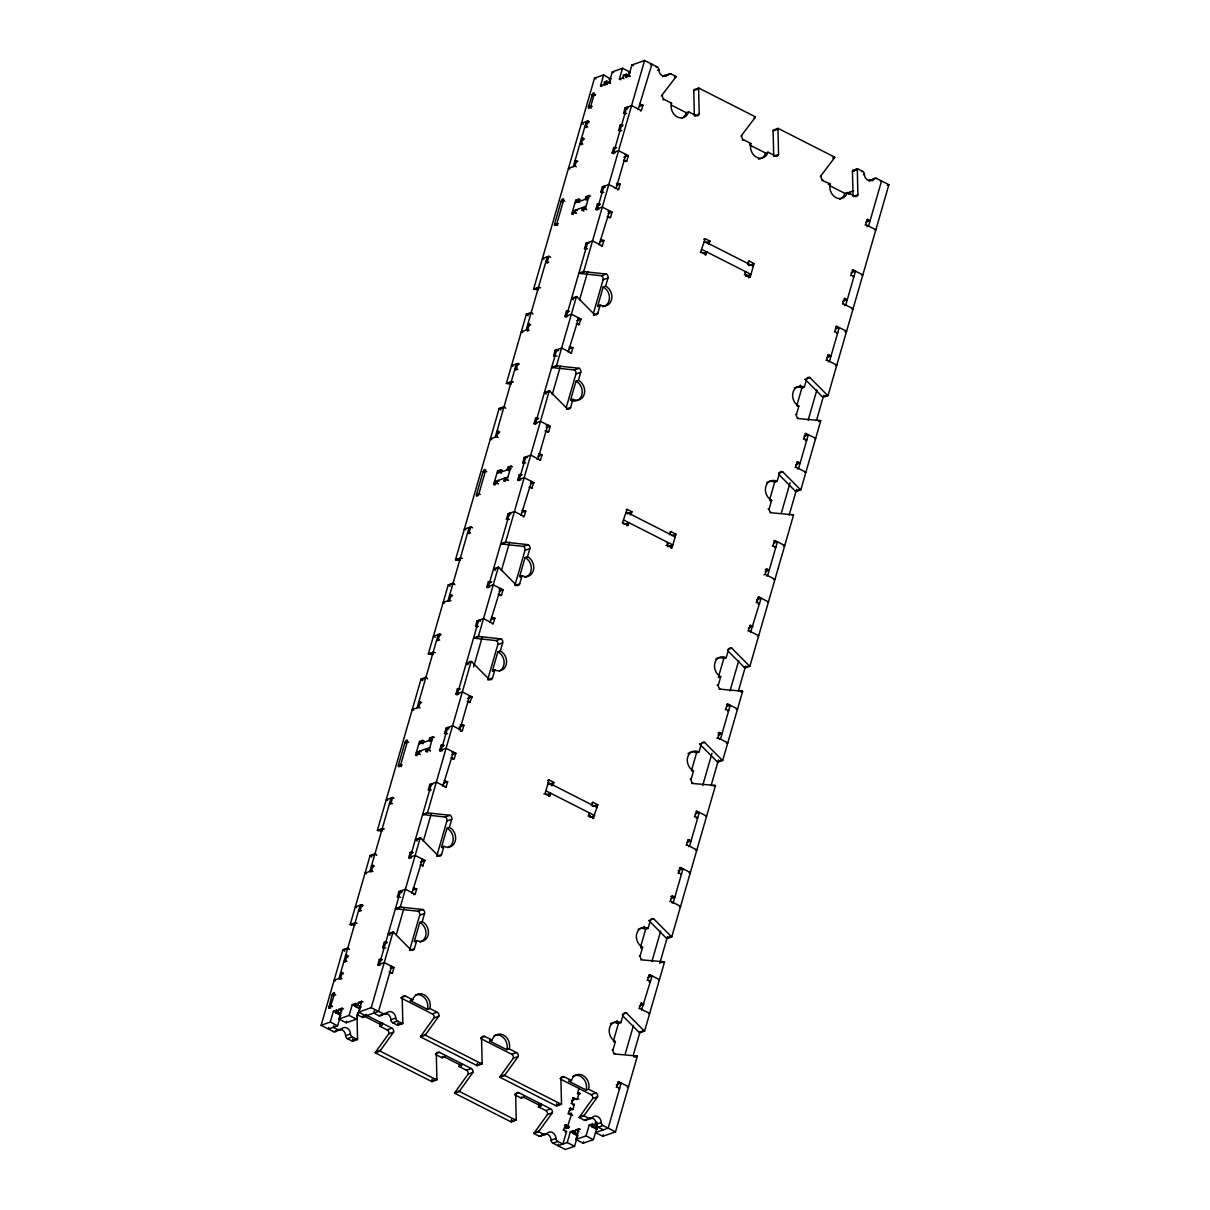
<?xml version="1.0" encoding="UTF-8"?>
<svg xmlns="http://www.w3.org/2000/svg" width="1210" height="1210" viewBox="0 0 1210 1210"><rect width="100%" height="100%" fill="white"/><g stroke="black" fill="none" stroke-linecap="round" stroke-linejoin="round"><path stroke-width="1.5" d="M328.878 1008.021A2.707 1.149 -63.1 0 0 330.103 1007.522L334.429 994.287A2.269 0.968 -63.1 0 0 333.794 992.684A2.269 0.968 -63.1 0 0 332.009 995.134L328.878 1008.021M594.231 94.138L594.095 92.913A2.707 1.149 -63.1 0 0 592.915 93.261L588.468 106.616A2.269 0.968 -63.1 0 0 589.088 108.204A2.269 0.968 -63.1 0 0 590.888 105.754L594.231 94.138L595.607 94.849M566.31 1124.771L565.826 1128.491A2.707 1.149 -63.1 0 0 567.051 1127.992L571.377 1114.743A2.269 0.968 -63.1 0 0 571.014 1113.109A2.269 0.968 -63.1 0 0 569.35 1114.622M356.98 1015.069L357.54 1038.755A3.025 2.496 70.6 0 1 357.419 1039.587L352.261 1036.97A3.025 2.496 70.6 0 1 350.476 1033.99A6.065 5.006 70.6 0 0 346.922 1028.046A6.065 5.006 70.6 0 0 341.265 1029.302L336.425 1031.011A3.025 2.496 70.6 0 1 333.597 1031.646L321.119 1025.309L342.944 949.668L347.799 947.959A3.025 2.496 70.6 0 1 348.465 948.428L349.554 949.532M355.029 925.226L350.93 924.788A3.025 2.496 70.6 0 1 350.204 924.546L370.139 855.44L374.994 853.746A3.025 2.496 70.6 0 1 375.66 854.199L376.749 855.304M382.224 831.013L378.125 830.559A3.025 2.496 70.6 0 1 377.399 830.317L421.05 679.052L425.905 677.343A3.025 2.496 70.6 0 1 426.57 677.812L427.659 678.916M433.135 654.61L429.036 654.171A3.025 2.496 70.6 0 1 428.31 653.929L448.26 584.823L453.1 583.114A3.025 2.496 70.6 0 1 453.765 583.583L454.854 584.687M460.329 560.396L456.23 559.943A3.025 2.496 70.6 0 1 455.505 559.701L499.17 408.436L504.01 406.726A3.025 2.496 70.6 0 1 504.676 407.195L505.78 408.299M511.24 383.993L507.156 383.555A3.025 2.496 70.6 0 1 506.415 383.313L526.365 314.207L531.205 312.498A3.025 2.496 70.6 0 1 531.871 312.966L532.975 314.071M538.45 289.78L534.351 289.326A3.025 2.496 70.6 0 1 533.61 289.084L594.503 78.151L603.654 74.914L610.838 79.149M391.057 798.086L369.897 871.381L371.122 872.002M417.087 707.88L438.247 634.584L440.077 635.522M469.162 527.469L448.018 600.765L449.228 601.385M495.208 437.264L516.352 363.968L518.183 364.906M547.268 256.853L526.123 330.149L527.953 331.071M573.313 166.647L586.336 121.544L588.771 122.785M335.503 980.902L334.141 980.206L340.6 977.922L342.158 972.507L343.534 973.218M345.304 962.056L343.927 961.36L345.546 960.785L347.104 955.371L348.48 956.066M359.945 911.311L358.568 910.616L360.187 910.041L361.76 904.626L363.121 905.337M366.433 873.786L365.057 873.076L371.515 870.807L373.073 865.392L374.45 866.088M390.875 804.196L389.499 803.5L391.117 802.926L392.675 797.511L394.052 798.207M413.623 710.285L412.247 709.589L418.705 707.305L420.278 701.891L421.64 702.602M438.065 640.695L436.689 639.999L438.307 639.424L439.865 634.01L441.242 634.721M444.539 603.17L443.162 602.459L449.621 600.19L451.194 594.775L452.57 595.471M468.981 533.58L467.605 532.884L469.223 532.309L470.781 526.894L472.611 527.832M491.729 439.669L490.352 438.973L496.826 436.689L498.384 431.274L499.76 431.985M516.171 370.079L514.794 369.383L516.413 368.808L517.971 363.393L519.347 364.104M522.644 332.553L521.268 331.842L527.741 329.574L529.299 324.159L530.676 324.855M547.54 263.19L545.71 262.267L547.328 261.693L548.886 256.278L550.716 257.216M569.834 169.052L568.458 168.356L574.932 166.072L576.489 160.658L577.866 161.353M581.193 144.792L579.817 144.096L581.435 143.521L582.993 138.106L584.37 138.802M586.139 127.655L584.763 126.959L586.381 126.385L587.939 120.97L589.315 121.665M321.119 1025.309L330.269 1022.072L333.4 1011.258L336.637 1010.123L338.467 1011.046M601.914 86.439L600.538 85.744L603.654 74.914M328.893 1027.456L328.439 1029.029L337.605 1025.808L340.63 1015.311M340.433 1015.145L335.851 1012.815L336.637 1010.123M600.538 85.744L603.76 84.609L604.546 81.902L606.724 81.13L610.385 82.991M333.748 1025.747L333.295 1027.32L338.452 1029.937A3.025 2.496 70.6 0 0 341.265 1029.302M335.851 1012.815L338.029 1012.059L338.815 1009.352L342.037 1008.202L343.413 1008.913M607.314 84.534L605.953 83.838L606.724 81.13M359.99 1008.202L356.466 1019.168L346.241 1022.768L338.921 1019.032L342.037 1008.202M605.953 83.838L609.174 82.703L612.305 71.874L622.515 68.274L629.85 72.01L628.822 75.564M416.981 755.69L415.605 754.995L419.507 741.473L422.744 740.323L424.12 741.034M495.087 485.074L493.71 484.378L497.613 470.856L500.849 469.707L502.226 470.418M573.192 214.457L571.816 213.762L575.733 200.24L578.955 199.09L580.331 199.786M609.81 82.703L610.4 80.677M415.605 754.995L418.841 753.86L419.613 751.153L420.989 751.849M422.744 740.323L421.957 743.031L423.334 743.726M493.71 484.378L496.947 483.244L497.733 480.536L499.095 481.232M500.849 469.707L500.063 472.414L501.439 473.11M571.816 213.762L575.053 212.627L575.839 209.92L577.215 210.616M578.955 199.09L578.183 201.798L579.56 202.493M346.241 1022.768L346.68 1021.24M338.921 1019.032L349.13 1015.432L352.261 1004.618L355.483 1003.468L356.859 1004.179M620.76 79.799L619.399 79.104L622.515 68.274M427.221 752.091L425.844 751.395L426.616 748.688L430.291 750.548M434.36 737.419L432.983 736.724L429.747 737.858L428.96 740.565L430.336 741.261M505.326 481.474L503.95 480.778L504.736 478.071L507.474 479.462M512.465 466.803L511.089 466.107L507.852 467.242L507.081 469.949L508.442 470.645M583.885 211.084L582.055 210.162L582.842 207.454L586.048 209.088M590.571 196.186L589.194 195.491L585.958 196.625L585.186 199.332L586.563 200.028M359.748 1008.747L354.712 1006.175L355.483 1003.468M619.399 79.104L622.621 77.969L623.407 75.262L626.372 74.218L630.032 76.079M425.844 751.395L429.066 750.26L432.983 736.724M503.95 480.778L507.187 479.644L511.089 466.107M582.055 210.162L585.292 209.027L589.194 195.491M354.712 1006.175L357.676 1005.132L358.447 1002.424L361.684 1001.29L363.06 1001.986M626.962 77.621L625.585 76.926L626.372 74.218M390.361 966.714L391.571 966.276L378.548 1011.378L365.889 1015.84L358.568 1012.12L361.684 1001.29M625.585 76.926L628.822 75.776L631.938 64.962L644.612 60.5L657.091 66.853A3.025 2.496 70.6 0 1 658.875 69.817A6.065 5.006 70.6 0 0 662.43 75.776A6.065 5.006 70.6 0 0 668.086 74.506A3.025 2.496 70.6 0 1 670.9 73.871L675.966 76.442M379.154 965.535L377.777 964.839L379.335 959.424L382.33 959.545M384.099 948.398L382.723 947.687L384.281 942.288L387.276 942.409M398.74 897.654L397.364 896.958L398.937 891.543L405.395 889.259L415.166 894.235L416.724 888.821L413.079 888.004M410.069 858.419L408.693 857.709L410.25 852.294L413.245 852.43M430.125 790.765L428.28 789.828L429.852 784.428L436.311 782.144L446.082 787.105L447.639 781.705L444.297 780.783M440.984 751.289L439.608 750.593L441.181 745.178L444.161 745.315M445.93 734.152L444.554 733.457L446.127 728.042L452.585 725.773L462.356 730.734L463.914 725.319L460.269 724.503M457.259 694.918L455.883 694.222L457.44 688.808L460.435 688.929M476.846 627.037L475.485 626.341L477.042 620.927L483.501 618.643L493.272 623.619L494.845 618.204L491.487 617.281M488.174 587.803L486.798 587.092L488.371 581.677L491.82 582.04M507.776 519.922L506.4 519.211L507.958 513.811L514.416 511.527L524.187 516.489L525.76 511.089L522.1 510.272M519.09 480.673L517.729 479.977L519.287 474.562L522.281 474.698M524.036 463.536L522.675 462.84L524.233 457.425L530.691 455.157L540.462 460.118L542.035 454.703L538.677 453.78M535.364 424.302L533.988 423.606L535.561 418.191L538.541 418.312M554.966 356.421L553.59 355.725L555.148 350.31L561.621 348.026L571.392 353.002L572.95 347.588L569.29 346.771M566.28 317.171L564.919 316.476L566.477 311.061L569.471 311.197M585.882 249.305L584.506 248.595L586.063 243.195L592.537 240.911L602.308 245.872L603.866 240.472L600.508 239.55M597.211 210.056L595.834 209.36L597.392 203.946L600.387 204.082M602.156 192.919L600.78 192.224L602.338 186.809L608.811 184.54L618.582 189.501L620.14 184.086L616.48 183.27M613.485 153.685L612.109 152.989L613.667 147.575L616.661 147.696M619.989 131.134L618.612 130.438L620.17 125.023L623.165 125.144M624.935 113.997L623.558 113.286L625.116 107.887L631.59 105.603L641.361 110.564L642.918 105.164L639.576 104.242M365.889 1015.84L366.327 1014.328M358.568 1012.12L371.228 1007.658L393.053 932.018A3.025 2.496 70.6 0 1 393.719 932.486L411.173 950.107A3.025 2.496 70.6 0 0 414.395 948.64L416.739 940.518A10.603 8.757 70.6 0 0 428.022 935.406A10.603 8.757 70.6 0 0 422.214 921.581L424.559 913.459A3.025 2.496 70.6 0 0 422.895 909.512L401.039 907.137A3.025 2.496 70.6 0 1 400.298 906.895L395.458 908.604A3.025 2.496 70.6 0 0 396.184 908.846L418.04 911.221L422.895 909.512M400.298 906.895L420.248 837.804A3.025 2.496 70.6 0 1 420.914 838.273L438.368 855.878A3.025 2.496 70.6 0 0 441.605 854.426L443.934 846.304A10.603 8.757 70.6 0 0 455.217 841.177A10.603 8.757 70.6 0 0 449.409 827.353L451.753 819.246A3.025 2.496 70.6 0 0 450.09 815.298L428.234 812.923A3.025 2.496 70.6 0 1 427.508 812.681L422.653 814.391A3.025 2.496 70.6 0 0 423.379 814.633L445.235 817.007L450.09 815.298M427.508 812.681L471.159 661.401A3.025 2.496 70.6 0 1 471.824 661.87L489.294 679.491A3.025 2.496 70.6 0 0 492.515 678.023L494.86 669.901A10.603 8.757 70.6 0 0 506.143 664.789A10.603 8.757 70.6 0 0 500.32 650.965L502.664 642.843A3.025 2.496 70.6 0 0 501 638.895L479.145 636.52A3.025 2.496 70.6 0 1 478.419 636.279L473.564 637.988A3.025 2.496 70.6 0 0 474.29 638.23L496.161 640.604L501 638.895M478.419 636.279L498.354 567.188A3.025 2.496 70.6 0 1 499.019 567.656L516.489 585.262A3.025 2.496 70.6 0 0 519.71 583.81L522.055 575.688A10.603 8.757 70.6 0 0 533.338 570.56A10.603 8.757 70.6 0 0 527.515 556.736L529.859 548.629A3.025 2.496 70.6 0 0 528.195 544.682L506.34 542.307A3.025 2.496 70.6 0 1 505.614 542.065L500.758 543.774A3.025 2.496 70.6 0 0 501.5 544.016L523.355 546.391L528.195 544.682M505.614 542.065L549.279 390.785A3.025 2.496 70.6 0 1 549.945 391.253L567.399 408.874A3.025 2.496 70.6 0 0 570.621 407.407L572.965 399.285A10.603 8.757 70.6 0 0 584.248 394.173A10.603 8.757 70.6 0 0 578.425 380.348L580.77 372.226A3.025 2.496 70.6 0 0 579.106 368.279L557.25 365.904A3.025 2.496 70.6 0 1 556.524 365.662L551.669 367.371A3.025 2.496 70.6 0 0 552.41 367.613L574.266 369.988L579.106 368.279M556.524 365.662L576.474 296.571A3.025 2.496 70.6 0 1 577.14 297.04L594.594 314.645A3.025 2.496 70.6 0 0 597.816 313.193L600.16 305.071A10.603 8.757 70.6 0 0 611.443 299.944A10.603 8.757 70.6 0 0 605.62 286.12L607.964 278.013A3.025 2.496 70.6 0 0 606.316 274.065L584.445 271.69A3.025 2.496 70.6 0 1 583.719 271.448L578.864 273.157A3.025 2.496 70.6 0 0 579.605 273.399L601.461 275.759L606.316 274.065M583.719 271.448L644.612 60.5M374.419 1010.607L373.709 1013.088L378.851 1015.704A3.025 2.496 70.6 0 0 381.679 1015.084A6.065 5.006 70.6 0 1 387.321 1013.814A6.065 5.006 70.6 0 1 390.89 1019.758A3.025 2.496 70.6 0 0 392.675 1022.737L397.742 1025.309L402.673 1023.645A3.025 2.496 70.6 0 0 402.794 1022.828L402.204 997.554A3.025 2.496 70.6 0 1 405.426 996.087L412.746 999.808A10.603 8.757 70.6 0 1 424.029 994.68A10.603 8.757 70.6 0 1 429.852 1008.505L437.173 1012.226A3.025 2.496 70.6 0 1 438.837 1016.173L425.678 1034.459A3.025 2.496 70.6 0 0 425.345 1035.185L420.505 1036.879L477.179 1065.692L482.019 1063.998A3.025 2.496 70.6 0 0 482.14 1063.166L481.55 1037.893A3.025 2.496 70.6 0 1 484.771 1036.426L492.107 1040.146A10.603 8.757 70.6 0 1 503.39 1035.034A10.603 8.757 70.6 0 1 509.198 1048.843L516.534 1052.564A3.025 2.496 70.6 0 1 518.198 1056.527L505.024 1074.798A3.025 2.496 70.6 0 0 504.706 1075.524L499.851 1077.233L556.524 1106.046L561.38 1104.337A3.025 2.496 70.6 0 0 561.5 1103.505L560.895 1078.231A3.025 2.496 70.6 0 1 564.117 1076.764L571.453 1080.5A10.603 8.757 70.6 0 1 582.736 1075.372A10.603 8.757 70.6 0 1 588.544 1089.181L595.88 1092.917A3.025 2.496 70.6 0 1 597.543 1096.865L584.37 1115.136A3.025 2.496 70.6 0 0 584.052 1115.862L579.197 1117.571L584.354 1120.188A3.025 2.496 70.6 0 0 587.183 1119.553L592.023 1117.843A6.065 5.006 70.6 0 1 597.68 1116.588A6.065 5.006 70.6 0 1 601.234 1122.532A3.025 2.496 70.6 0 0 603.019 1125.512L615.497 1131.849L637.337 1056.224A3.025 2.496 70.6 0 0 636.596 1055.982L613.833 1053.925M396.502 934.105L403.853 908.604M423.318 841.177L431.047 814.406M473.609 666.967L482.367 636.626M501.424 570.56L509.667 542.004M552.229 394.566L560.472 366.01M579.545 299.944L587.788 271.388M390.936 973.475L392.448 972.931L394.006 967.516L384.236 962.555L377.777 964.839M422.456 866.133L424.937 860.401L415.166 855.44L408.693 857.709M452.767 759.23L454.279 758.7L455.852 753.285L446.082 748.324L439.608 750.593M469.646 702.632L472.127 696.899L462.356 691.938L455.883 694.222M500.259 595.622L501.484 595.199L503.042 589.784L493.272 584.823L486.798 587.092M531.492 488.401L533.958 482.669L524.187 477.708L517.729 479.977M547.449 432.136L548.674 431.698L550.232 426.283L540.462 421.322L533.988 423.606M578.683 324.9L581.148 319.168L571.377 314.207L564.919 316.476M609.295 217.891L610.505 217.467L612.063 212.052L602.293 207.091L595.834 209.36M625.57 161.52L626.78 161.081L628.338 155.666L618.567 150.706L612.109 152.989M418.04 911.221A3.025 2.496 70.6 0 1 419.704 915.168L409.555 950.349L414.395 948.64M445.235 817.007A3.025 2.496 70.6 0 1 446.898 820.955L436.749 856.135L441.605 854.426M487.66 679.733L497.809 644.552A3.025 2.496 70.6 0 0 496.161 640.604M514.855 585.519L525.019 550.338A3.025 2.496 70.6 0 0 523.355 546.391M566.401 406.923L575.93 373.935A3.025 2.496 70.6 0 0 574.266 369.988M593.596 312.694L603.125 279.722A3.025 2.496 70.6 0 0 601.461 275.759M415.59 941.909A10.603 8.757 70.6 0 1 414.319 941.38L419.794 922.428L422.214 921.581M442.784 847.681A10.603 8.757 70.6 0 1 441.514 847.151L446.989 828.215L449.409 827.353M493.71 671.293A10.603 8.757 70.6 0 1 492.425 670.764L497.9 651.812L500.32 650.965M520.905 577.064A10.603 8.757 70.6 0 1 519.619 576.535L525.095 557.598L527.515 556.736M572.965 399.285L570.545 400.147L576.005 381.195L578.425 380.348M599.661 306.644A10.603 8.757 70.6 0 1 597.74 305.918L603.2 286.982L605.62 286.12M543.88 793.911L545.09 793.488L548.992 779.951L553.877 782.431L553.106 785.139L551.276 785.789M622.288 523.189L627.113 509.334L631.998 511.815L630.304 514.855M700.393 252.572L705.218 238.718L710.104 241.198L708.41 244.238M548.886 784.655L553.877 782.431M623.967 524.52L628.867 522.644L628.081 525.352L626.871 525.775M627.098 513.705L631.998 511.815M548.765 796.392L549.975 795.968L550.762 793.261L546.209 794.864M705.279 255.053L706.973 252.028L702.738 253.525M588.151 816.16L589.845 813.135L588.635 813.559M593.036 818.641L597.846 804.786L592.961 802.306L591.282 805.331M665.954 545.649L667.164 545.226L667.95 542.519L667.043 542.836M670.839 548.13L672.049 547.707L675.966 534.17L671.081 531.689L669.387 534.714M744.377 274.927L746.056 271.902L744.846 272.326M748.34 277.725L750.17 277.09L754.072 263.553L749.187 261.073L747.493 264.098M590.314 815.797L589.875 817.325L594.73 815.616L545.876 790.78M668.132 546.209L668.434 545.181M745.995 276.424L746.54 274.564M749.126 265.61L754.072 263.553M558.521 1144.191L558.067 1145.779L567.218 1142.543L574.553 1146.278L576.61 1139.17M563.21 1130.518L565.675 1124.786L569.35 1126.646M568.019 1113.835L570.5 1108.103L572.935 1109.343L574.372 1104.382L571.014 1103.459M571.922 1103.127L573.495 1097.727L577.155 1099.587M564.117 1130.2L566.567 1131.441L562.922 1144.07L557.765 1141.453A3.025 2.496 70.6 0 1 555.98 1138.474A6.065 5.006 70.6 0 0 552.41 1132.515A6.065 5.006 70.6 0 0 546.769 1133.785A3.025 2.496 70.6 0 1 543.94 1134.42L539.1 1136.13L533.943 1133.513A3.025 2.496 70.6 0 1 534.275 1132.787L547.434 1114.516L552.289 1112.807A3.025 2.496 70.6 0 0 550.626 1108.859L518.863 1092.706L514.931 1094.097M579.333 1094.475L577.503 1093.553L578.97 1088.425M571.891 1100.389L577.548 1098.393L579.106 1092.978L580.482 1093.674M567.218 1142.543L570.349 1131.728L573.585 1130.579L575.415 1131.516M577.836 1135.857L572.799 1133.286L573.585 1130.579M572.799 1133.286L574.977 1132.53L575.763 1129.822L579 1128.673L580.361 1129.384M597.422 1125.996L593.414 1139.639L583.205 1143.223L575.869 1139.502L579 1128.673M848.664 194.371L849.254 192.345L853.716 190.772M576.943 1137.99L577.684 1135.449L570.349 1131.728M616.48 1022.783L617.115 1020.574M643.675 928.554L644.31 926.361M799.901 387.321L800.536 385.128M583.205 1143.223L583.644 1141.711M575.869 1139.502L586.079 1135.903L589.209 1125.088L592.446 1123.939L593.808 1124.65M613.349 1041.205L618.461 1023.448L620.896 1022.601L623.241 1014.479A3.025 2.496 70.6 0 1 626.462 1013.012L643.917 1030.633A3.025 2.496 70.6 0 0 644.582 1031.101L664.532 961.995A3.025 2.496 70.6 0 0 663.791 961.753L640.725 959.802M640.544 946.991L645.656 929.22L648.091 928.372L650.436 920.25A3.025 2.496 70.6 0 1 653.657 918.783L671.111 936.404A3.025 2.496 70.6 0 0 671.777 936.873L715.443 785.608A3.025 2.496 70.6 0 0 714.717 785.366L691.636 783.414M691.455 770.588L696.582 752.832L699.002 751.97L701.346 743.863A3.025 2.496 70.6 0 1 704.568 742.395L722.022 760.016A3.025 2.496 70.6 0 0 722.688 760.485L742.637 691.379A3.025 2.496 70.6 0 0 741.911 691.137L719.133 689.08M718.301 677.555L723.777 658.603L726.197 657.756L728.541 649.634A3.025 2.496 70.6 0 1 731.763 648.167L749.217 665.787A3.025 2.496 70.6 0 0 749.882 666.256L793.548 514.991A3.025 2.496 70.6 0 0 792.822 514.749L770.059 512.692M769.56 499.972L774.687 482.215L777.107 481.353L779.452 473.246A3.025 2.496 70.6 0 1 782.673 471.779L800.143 489.4A3.025 2.496 70.6 0 0 800.808 489.868L820.743 420.762A3.025 2.496 70.6 0 0 820.017 420.52L797.254 418.463M796.755 405.758L801.882 387.986L804.302 387.139L806.647 379.017A3.025 2.496 70.6 0 1 809.868 377.55L827.337 395.171A3.025 2.496 70.6 0 0 828.003 395.64L888.881 184.691L876.403 178.354A3.025 2.496 70.6 0 0 873.575 178.989A6.065 5.006 70.6 0 1 867.933 180.245A6.065 5.006 70.6 0 1 864.364 174.3A3.025 2.496 70.6 0 0 862.579 171.321L857.436 168.704L852.581 170.413A3.025 2.496 70.6 0 0 852.46 171.245L853.05 196.519L857.905 194.81L857.315 169.536A3.025 2.496 70.6 0 1 857.436 168.704M614.74 1053.608A3.025 2.496 70.6 0 1 613.077 1049.66L615.421 1041.538A10.603 8.757 70.6 0 1 609.613 1027.714A10.603 8.757 70.6 0 1 620.896 1022.601M641.935 959.379A3.025 2.496 70.6 0 1 640.271 955.431L642.616 947.309A10.603 8.757 70.6 0 1 636.808 933.5A10.603 8.757 70.6 0 1 648.091 928.372M692.846 782.991A3.025 2.496 70.6 0 1 691.197 779.043L693.527 770.921A10.603 8.757 70.6 0 1 687.719 757.097A10.603 8.757 70.6 0 1 699.002 751.97M720.041 688.762A3.025 2.496 70.6 0 1 718.392 684.815L720.736 676.692A10.603 8.757 70.6 0 1 714.913 662.883A10.603 8.757 70.6 0 1 726.197 657.756M770.967 512.375A3.025 2.496 70.6 0 1 769.303 508.427L771.647 500.305A10.603 8.757 70.6 0 1 765.824 486.48A10.603 8.757 70.6 0 1 777.107 481.353M798.161 418.146A3.025 2.496 70.6 0 1 796.498 414.198L798.842 406.076A10.603 8.757 70.6 0 1 793.019 392.267A10.603 8.757 70.6 0 1 804.302 387.139M597.15 1129.444L591.66 1126.646L592.446 1123.939M591.66 1126.646L594.624 1125.602L595.396 1122.895L597.226 1122.26M625.298 1053.683L633.48 1025.354M651.918 961.496L660.675 931.155M702.707 785.502L711.979 753.376M730.023 690.88L738.781 660.539M781.327 513.101L790.1 482.76M808.129 420.263L816.886 389.923M617.554 1084.311L621.184 1083.026L608.176 1128.128L595.517 1132.59L602.837 1136.311L603.276 1134.783M616.283 1087.518L618.749 1081.785L628.519 1086.746L627.309 1087.185M638.986 1008.807L641.466 1003.075L643.902 1004.315L639.364 1005.918M647.199 980.403L649.664 974.67L659.435 979.631L658.527 979.949M669.917 901.692L672.382 895.96L674.832 897.2L670.885 898.591M678.114 873.272L680.58 867.54L690.35 872.516L689.14 872.939M686.191 845.321L688.656 839.589L691.091 840.829L686.554 842.417M694.389 816.901L696.854 811.169L706.625 816.13L705.717 816.447M716.804 738.297L718.014 737.873L719.572 732.458L722.022 733.699L718.074 735.09M725.304 709.786L727.77 704.054L737.54 709.015L736.33 709.438M748.022 631.076L750.487 625.343L752.938 626.583L748.385 628.187M756.22 602.656L758.7 596.923L768.471 601.899L767.458 602.247M763.994 574.811L765.204 574.372L766.762 568.972L769.212 570.212L765.264 571.589M772.494 546.285L774.96 540.552L784.73 545.513L783.52 545.952M795.212 467.574L797.677 461.842L800.128 463.082L795.575 464.685M803.41 439.17L805.89 433.437L815.661 438.398L814.753 438.716M826.128 360.459L828.608 354.727L831.043 355.967L827.111 357.358M834.325 332.039L836.806 326.307L846.577 331.283L845.064 331.812M842.402 304.088L844.867 298.341L847.318 299.596L842.765 301.184M850.6 275.668L853.08 269.936L862.851 274.897L861.943 275.214M865.18 225.151L867.661 219.418L870.096 220.659L865.861 222.156M633.45 1054.575L640.045 1031.707M659.752 963.432L667.481 936.661M711.072 785.653L718.483 759.986M738.387 691.031L745.587 666.044M789.177 515.036L796.588 489.369M816.493 420.414L823.707 395.428M661.356 95.923L675.724 77.213A3.025 2.496 70.6 0 0 676.057 76.487L674.545 77.016M741.004 136.155L755.085 117.551A3.025 2.496 70.6 0 0 755.403 116.841L698.73 88.012L693.89 89.721A3.025 2.496 70.6 0 0 693.769 90.553L694.358 115.827M820.35 176.494L834.431 157.905A3.025 2.496 70.6 0 0 834.749 157.179L778.091 128.366L773.235 130.075A3.025 2.496 70.6 0 0 773.114 130.892L773.704 156.166L778.559 154.457L777.97 129.183A3.025 2.496 70.6 0 1 778.091 128.366M518.863 1092.706A3.025 2.496 70.6 0 0 515.642 1094.173L516.231 1119.447A3.025 2.496 70.6 0 1 516.11 1120.278L511.27 1121.988L454.597 1093.159L459.437 1091.465A3.025 2.496 70.6 0 1 459.77 1090.739L472.928 1072.453A3.025 2.496 70.6 0 0 471.28 1068.506L439.517 1052.367A3.025 2.496 70.6 0 0 436.296 1053.834L436.886 1079.108A3.025 2.496 70.6 0 1 436.765 1079.925L431.909 1081.634L375.251 1052.821A3.025 2.496 70.6 0 1 375.569 1052.095L388.743 1033.824L393.583 1032.115A3.025 2.496 70.6 0 0 391.919 1028.167L366.116 1015.054M375.251 1052.821L380.091 1051.112A3.025 2.496 70.6 0 1 380.424 1050.401L393.583 1032.115M420.505 1036.879A3.025 2.496 70.6 0 1 420.823 1036.168L433.997 1017.882L438.837 1016.173M454.597 1093.159A3.025 2.496 70.6 0 1 454.915 1092.448L468.089 1074.162L472.928 1072.453M499.851 1077.233A3.025 2.496 70.6 0 1 500.184 1076.507L513.342 1058.221L518.198 1056.527M533.943 1133.513L538.798 1131.804A3.025 2.496 70.6 0 1 539.115 1131.078L552.289 1112.807M579.197 1117.571A3.025 2.496 70.6 0 1 579.529 1116.845L592.688 1098.574L597.543 1096.865M609.053 79.331L610.989 78.65M628.565 72.449L629.85 72.01M650.299 64.796L651.933 64.221L638.109 109.611M656.183 67.17L657.091 66.853M657.65 70.24L658.875 69.817M591.72 95.333L595.365 95.106M662.732 76.79A6.065 5.006 70.6 0 0 663.231 76.215L668.086 74.506M663.231 76.215A3.025 2.496 70.6 0 1 666.06 75.58L668.48 74.718M669.387 74.4L670.9 73.871M674.514 77.637L675.724 77.213M587.939 120.97L581.481 123.254L583.311 124.176M639.591 106.329L642.918 105.164M623.558 113.286L626.553 113.422M663.019 99.87L664.23 99.447L671.55 103.168A10.603 8.757 70.6 0 0 677.373 116.977A10.603 8.757 70.6 0 0 688.656 111.864L695.977 115.585A3.025 2.496 70.6 0 0 699.214 114.118L698.609 88.844A3.025 2.496 70.6 0 1 698.73 88.012M693.769 90.553L698.609 88.844M640.453 110.896L641.361 110.564M670.642 103.485L671.55 103.168M582.993 138.106L581.39 138.681L583.674 139.846M618.612 130.438L621.607 130.559M681.79 118.141A10.603 8.757 70.6 0 0 686.236 112.711L688.656 111.864M695.266 115.51L699.214 114.118M695.069 115.903L695.977 115.585M576.489 160.658L574.871 161.232L576.701 162.17M625.086 154.714L625.903 154.426L616.132 188.261L615.119 188.609M623.8 157.27L628.338 155.666M623.422 160.159L626.78 161.081M754.495 117.158L755.403 116.841M754.178 117.869L755.085 117.551M742.365 140.209L743.575 139.785L750.911 143.506A10.603 8.757 70.6 0 0 756.719 157.33A10.603 8.757 70.6 0 0 768.002 152.203L775.338 155.924A3.025 2.496 70.6 0 0 778.559 154.457M616.495 185.372L620.14 184.086M773.114 130.892L777.97 129.183M600.78 192.224L603.775 192.345M574.932 202.947L588.408 198.198M617.675 189.819L618.582 189.501M749.534 143.99L750.911 143.506M586.063 206.32L572.587 211.069L575.854 212.718M758.534 159.115A10.603 8.757 70.6 0 0 765.582 153.05L768.002 152.203M608.01 211.372L609.628 210.812L599.056 244.919M608.131 213.444L612.063 212.052M773.81 156.468L775.338 155.924M607.148 216.545L610.505 217.467M548.886 256.278L542.428 258.562L543.804 259.258M832.934 157.814L834.749 157.179M833.221 158.329L834.431 157.905M599.631 241.955L603.866 240.472M584.506 248.595L587.5 248.731M601.4 246.205L602.308 245.872M822.014 180.441L830.257 183.844A10.603 8.757 70.6 0 0 836.065 197.669A10.603 8.757 70.6 0 0 847.348 192.541L854.683 196.277A3.025 2.496 70.6 0 0 857.905 194.81M852.46 171.245L857.315 169.536M861.671 171.638L862.579 171.321M828.29 184.54L830.257 183.844M533.61 289.084L538.465 287.39A3.025 2.496 70.6 0 0 539.191 287.632L540.567 287.768M534.351 289.326L539.191 287.632M579.605 273.399L584.445 271.69M863.456 174.618L864.364 174.3M873.575 178.989L868.735 180.698A3.025 2.496 70.6 0 1 871.548 180.063L874.285 179.095M875.495 178.672L876.403 178.354M703.706 239.262L705.218 238.718M839.649 199.151A10.603 8.757 70.6 0 0 844.928 193.403L847.348 192.541M706.156 242.59L710.104 241.198M880.351 181.394L881.561 180.971L868.538 226.073L866.92 226.648M603.125 279.722L607.964 278.013M853.776 196.595L854.683 196.277M887.248 185.266L888.881 184.691M576.474 296.571L571.619 298.28A3.025 2.496 70.6 0 1 572.285 298.749L573.374 299.838M526.365 314.207A3.025 2.496 70.6 0 1 527.031 314.676L531.871 312.966M572.285 298.749L577.14 297.04M529.299 324.159L527.681 324.734L529.511 325.656M597.74 305.918L600.16 305.071M577.79 318.245L578.713 317.927L568.14 352.034M576.61 320.771L581.148 319.168M593.581 314.676L597.816 313.193M593.384 315.084L594.594 314.645M748.279 261.39L749.187 261.073M866.753 219.736L867.661 219.418M576.232 323.66L579.59 324.582M874.951 230.112L875.859 229.794L866.088 224.833M746.101 276.092L750.941 274.383L702.087 249.547M517.971 363.393L511.512 365.677L512.889 366.373M569.305 348.873L572.95 347.588M553.59 355.725L557.039 356.088M570.47 353.32L571.392 353.002M506.415 383.313L511.27 381.604A3.025 2.496 70.6 0 0 511.996 381.846L513.358 381.997M507.156 383.555L511.996 381.846M552.41 367.613L557.25 365.904M852.173 270.253L853.08 269.936M851.069 272.734L855.515 271.176L845.76 304.996L844.338 305.495M575.93 373.935L580.77 372.226M853.05 276.909L853.957 276.591L851.507 275.351M549.279 390.785L544.424 392.494A3.025 2.496 70.6 0 1 545.09 392.963L546.179 394.067M499.17 408.436A3.025 2.496 70.6 0 1 499.836 408.904L504.676 407.195M545.09 392.963L549.945 391.253M843.96 298.673L844.867 298.341M498.384 431.274L496.765 431.849L499.049 433.014M566.991 408.693L570.621 407.407M566.492 409.192L567.399 408.874M852.067 309.079L853.08 308.731L843.309 303.755M546.179 425.617L547.782 425.043L538.027 458.877L537.013 459.225M546.285 427.674L550.232 426.283M835.596 326.745L836.806 326.307M545.014 430.881L548.674 431.698M835.505 328.863L839.241 327.547L829.485 361.382L828.275 361.805M836.473 333.4L837.683 332.962L835.248 331.721M537.784 456.2L542.035 454.703M827.685 355.044L828.608 354.727M522.675 462.84L525.654 462.961M496.826 473.564L510.287 468.814M539.554 460.435L540.462 460.118M507.958 476.937L494.482 481.686L497.733 483.334M835.596 365.541L836.806 365.102L827.035 360.141M806.541 378.73L809.868 377.55M805.134 379.547L806.647 379.017M530.509 481.777L531.523 481.429L520.95 515.536M530.63 483.849L533.958 482.669M529.042 487.161L532.4 488.084M805.028 379.259L822.482 396.88L827.337 395.171M797.934 406.409L798.842 406.076M828.003 395.64L823.148 397.349A3.025 2.496 70.6 0 1 822.482 396.88M470.781 526.894L464.322 529.178L465.684 529.874M795.59 414.516L796.498 414.198M522.115 512.359L525.76 511.089M506.4 519.211L509.38 519.347M523.28 516.821L524.187 516.489M818.504 421.05L820.017 420.52M818.625 421.503L820.743 420.762M804.983 433.755L805.89 433.437M804.09 436.16L808.325 434.677L798.57 468.497L797.345 468.92M455.505 559.701L460.36 558.007A3.025 2.496 70.6 0 0 461.086 558.249L462.447 558.385M456.23 559.943L461.086 558.249M501.5 544.016L506.34 542.307M805.255 440.621L806.767 440.092L804.317 438.837M626.19 509.652L627.113 509.334M525.019 550.338L529.859 548.629M498.354 567.188L493.514 568.897A3.025 2.496 70.6 0 1 494.179 569.365L495.268 570.455M796.77 462.159L797.677 461.842M448.26 584.823A3.025 2.496 70.6 0 1 448.925 585.292L453.765 583.583M494.179 569.365L499.019 567.656M778.741 473.17L782.673 471.779M778.544 473.564L779.452 473.246M451.194 594.775L449.575 595.35L451.859 596.515M804.983 472.55L805.89 472.233L796.12 467.257M519.619 576.535L522.055 575.688M499.08 589.073L500.592 588.544L490.02 622.651M516.065 585.08L519.71 583.81M499.095 591.176L503.042 589.784M515.581 585.595L516.489 585.262M669.856 532.113L671.081 531.689M498.127 594.276L501.484 595.199M778.922 474.592L795.288 491.109L800.143 489.4M800.808 489.868L795.953 491.578A3.025 2.496 70.6 0 1 795.288 491.109M770.135 500.834L771.647 500.305M672.019 535.561L675.966 534.17M768.093 508.85L769.303 508.427M667.981 546.708L672.836 544.999L623.982 520.164M439.865 634.01L433.392 636.294L435.237 637.231M490.594 619.702L494.845 618.204M475.485 626.341L478.464 626.462M791.915 515.067L792.822 514.749M792.641 515.309L793.548 514.991M492.364 623.936L493.272 623.619M428.31 653.929L433.15 652.22A3.025 2.496 70.6 0 0 433.891 652.462L435.252 652.614M429.036 654.171L433.891 652.462M474.29 638.23L479.145 636.52M773.75 540.976L774.96 540.552M773.78 543.078L777.41 541.793L767.639 575.612L766.641 575.975M497.809 644.552L502.664 642.843M774.944 547.525L775.852 547.207L773.402 545.967M471.159 661.401L466.319 663.11A3.025 2.496 70.6 0 1 466.984 663.579L468.073 664.683M421.05 679.052A3.025 2.496 70.6 0 1 421.73 679.521L426.57 677.812M466.984 663.579L471.824 661.87M765.249 569.502L766.762 568.972M492.425 670.764L494.86 669.901M420.278 701.891L418.66 702.466L420.49 703.403M488.265 679.521L492.515 678.023M488.371 679.808L489.294 679.491M773.765 579.771L774.975 579.348L765.204 574.372M468.875 695.947L469.677 695.659L459.921 729.494L458.908 729.842M467.574 698.503L472.127 696.899M757.778 597.256L758.7 596.923M467.211 701.392L470.554 702.314M756.9 599.661L761.135 598.163L750.563 632.285M758.065 604.123L759.577 603.578L757.127 602.338M459.074 727.029L463.914 725.319M749.58 625.661L750.487 625.343M444.554 733.457L447.549 733.578M418.72 744.18L432.182 739.431M460.541 731.369L462.356 730.734M429.837 747.553L416.376 752.302L419.628 753.951M757.793 636.036L758.7 635.719L748.929 630.758M727.83 649.558L731.763 648.167M727.633 649.952L728.541 649.634M451.995 752.544L453.402 752.045L442.83 786.152M451.905 754.677L455.852 753.285M450.937 757.778L454.279 758.7M728.012 650.98L744.377 667.496L749.217 665.787M749.882 666.256L745.042 667.965A3.025 2.496 70.6 0 1 744.377 667.496M719.36 677.177L720.736 676.692M392.675 797.511L386.202 799.795L387.578 800.491M717.167 685.238L718.392 684.815M443.405 783.188L447.639 781.705M428.28 789.828L431.274 789.964M445.174 787.438L446.082 787.105M740.686 691.56L741.911 691.137M741.125 691.908L742.637 691.379M726.56 704.477L727.77 704.054M726.575 706.564L730.22 705.294L720.449 739.113L719.239 739.537M377.399 830.317L382.239 828.623A3.025 2.496 70.6 0 0 382.98 828.865L384.341 829.001M378.125 830.559L382.98 828.865M423.379 814.633L428.234 812.923M727.739 711.026L728.662 710.709L726.212 709.453M547.48 780.495L548.992 779.951M446.898 820.955L451.753 819.246M420.248 837.804L415.408 839.513A3.025 2.496 70.6 0 1 416.074 839.982L417.163 841.071M718.059 733.003L719.572 732.458M370.139 855.44A3.025 2.496 70.6 0 1 370.804 855.909L375.66 854.199M416.074 839.982L420.914 838.273M700.015 743.999L704.568 742.395M700.136 744.286L701.346 743.863M373.073 865.392L371.47 865.967L373.3 866.889M726.575 743.273L727.785 742.849L718.014 737.873M441.514 847.151L443.934 846.304M421.579 859.478L422.487 859.16L411.914 893.267M420.384 862.004L424.937 860.401M437.46 856.211L438.368 855.878M592.053 802.623L592.961 802.306M420.021 864.893L423.364 865.816M699.713 744.105L717.182 761.725L722.022 760.016M722.688 760.485L717.848 762.194A3.025 2.496 70.6 0 1 717.182 761.725M597.846 804.786L592.386 806.193M692.165 771.405L693.527 770.921M690.275 779.361L691.197 779.043M361.76 904.626L355.286 906.91L356.663 907.606M413.094 890.106L416.724 888.821M397.364 896.958L400.812 897.321M713.189 785.895L714.717 785.366M714.535 785.925L715.443 785.608M413.654 894.765L415.166 894.235M350.204 924.546L355.044 922.837A3.025 2.496 70.6 0 0 355.785 923.079L357.147 923.23M350.93 924.788L355.785 923.079M396.184 908.846L401.039 907.137M695.947 811.486L696.854 811.169M695.266 813.831L699.304 812.409L689.534 846.229L688.52 846.592M419.704 915.168L424.559 913.459M696.219 818.353L697.731 817.824L695.296 816.584M393.053 932.018L388.198 933.727A3.025 2.496 70.6 0 1 388.864 934.196L389.968 935.3M342.944 949.668A3.025 2.496 70.6 0 1 343.61 950.137L348.465 948.428M388.864 934.196L393.719 932.486M347.104 955.371L345.485 955.945L347.784 957.11M687.749 839.906L688.656 839.589M382.723 947.687L385.718 947.823M414.319 941.38L416.739 940.518M342.158 972.507L340.539 973.082L342.838 974.247M410.266 950.425L411.173 950.107M695.856 850.312L696.869 849.965L687.098 844.988M390.376 968.802L394.006 967.516M679.37 867.978L680.58 867.54M389.091 972.008L392.448 972.931M679.385 870.066L683.03 868.78L673.259 902.615L672.049 903.038M680.549 874.512L681.472 874.195L679.022 872.954M328.742 1006.402L332.387 1006.175M670.869 896.489L672.382 895.96M357.434 1012.982L359.869 1012.135M401.175 997.584L405.426 996.087M402.204 997.554L400.994 997.978L432.333 1013.935A3.025 2.496 70.6 0 1 433.997 1017.882M357.147 1014.661L362.652 1017.459L365.072 1016.597L382.163 1025.293A10.603 8.757 70.6 0 0 382.557 1023.131M410.961 999.006A10.603 8.757 70.6 0 0 410.326 1000.67L412.746 999.808M679.385 906.774L680.595 906.335L670.824 901.374M650.314 919.963L653.657 918.783M333.597 1031.646L338.452 1029.937M378.851 1015.704L383.706 1014.01A3.025 2.496 70.6 0 0 386.519 1013.375A6.065 5.006 70.6 0 1 392.176 1012.104A6.065 5.006 70.6 0 1 395.746 1018.049A3.025 2.496 70.6 0 0 397.515 1021.028L402.582 1023.599M381.679 1015.084L386.519 1013.375M649.226 920.674L650.436 920.25M338.21 1029.559A6.065 5.006 70.6 0 1 345.637 1035.699L350.476 1033.99M390.89 1019.758L395.746 1018.049M380.167 1023.236A10.603 8.757 70.6 0 1 379.743 1026.156L382.163 1025.293M410.326 1000.67L427.433 1009.352L429.852 1008.505M345.637 1035.699A3.025 2.496 70.6 0 0 347.421 1038.679L352.261 1036.97M392.675 1022.737L397.515 1021.028M347.421 1038.679L352.564 1041.296A3.025 2.496 70.6 0 0 352.685 1040.464L357.54 1038.755M397.818 1025.354A3.025 2.496 70.6 0 0 397.939 1024.537L402.794 1022.828M352.564 1041.296L357.419 1039.587M379.743 1026.156L387.079 1029.876L391.919 1028.167M432.333 1013.935L437.173 1012.226M648.802 920.492L666.256 938.113L671.111 936.404M671.777 936.873L666.937 938.582A3.025 2.496 70.6 0 1 666.256 938.113M640.65 948.005L642.616 947.309M639.364 955.749L640.271 955.431M375.569 1052.095L380.424 1050.401M420.823 1036.168L425.678 1034.459M661.371 962.6L663.791 961.753M663.019 962.525L664.532 961.995M648.757 974.988L649.664 974.67M647.864 977.408L652.114 975.91L641.542 1010.017M436.19 1053.532L439.517 1052.367M480.839 1037.817L484.771 1036.426M435.388 1054.152L436.296 1053.834M480.642 1038.21L481.55 1037.893M649.029 981.854L650.541 981.325L648.106 980.07M436.039 1054.772L441.998 1057.797L444.418 1056.95L461.524 1065.632A10.603 8.757 70.6 0 0 461.827 1064.21M490.322 1039.36A10.603 8.757 70.6 0 0 489.672 1041.008L492.107 1040.146M459.482 1064.331A10.603 8.757 70.6 0 1 459.089 1066.494L461.524 1065.632M489.672 1041.008L506.778 1049.705L509.198 1048.843M640.559 1003.392L641.466 1003.075M431.909 1081.634A3.025 2.496 70.6 0 0 432.03 1080.817L436.886 1079.108M477.179 1065.692A3.025 2.496 70.6 0 0 477.3 1064.876L482.14 1063.166M622.515 1014.403L626.462 1013.012M622.333 1014.797L623.241 1014.479M459.089 1066.494L466.425 1070.215L471.28 1068.506M480.839 1038.603L511.679 1054.273L516.534 1052.564M648.772 1013.783L649.679 1013.466L639.909 1008.49M454.915 1092.448L459.77 1090.739M500.184 1076.507L505.024 1074.798M622.696 1015.825L639.061 1032.342L643.917 1030.633M614.06 1042.022L615.421 1041.538M644.582 1031.101L639.727 1032.811A3.025 2.496 70.6 0 1 639.061 1032.342M612.169 1049.977L613.077 1049.66M560.79 1077.944L564.117 1076.764M514.734 1094.49L515.642 1094.173M559.988 1078.549L560.895 1078.231M633.874 1056.935L636.596 1055.982M635.205 1056.965L637.337 1056.224M514.931 1094.884L521.344 1098.135L523.764 1097.288L540.87 1105.985A10.603 8.757 70.6 0 0 541.263 1103.822M569.668 1079.698A10.603 8.757 70.6 0 0 569.033 1081.347L571.453 1080.5M538.873 1103.928A10.603 8.757 70.6 0 1 538.45 1106.832L540.87 1105.985M569.033 1081.347L586.124 1090.044L588.544 1089.181M577.503 1093.553L579.106 1092.978M572.587 1098.045L573.495 1097.727M617.841 1082.103L618.749 1081.785M511.27 1121.988A3.025 2.496 70.6 0 0 511.391 1121.156L516.231 1119.447M556.524 1106.046A3.025 2.496 70.6 0 0 556.645 1105.214L561.5 1103.505M538.45 1106.832L545.77 1110.553L550.626 1108.859M560.654 1079.169L591.024 1094.627L595.88 1092.917M572.859 1104.911L574.372 1104.382M618.718 1088.758L619.626 1088.44L617.191 1087.2M569.29 1108.526L570.5 1108.103M569.305 1110.614L572.935 1109.343M534.275 1132.787L539.115 1131.078M579.529 1116.845L584.37 1115.136M564.465 1125.209L565.675 1124.786M584.354 1120.188L589.194 1118.479A3.025 2.496 70.6 0 0 592.023 1117.843M539.1 1136.13A3.025 2.496 70.6 0 0 541.914 1135.494L546.769 1133.785M565.04 1131.97L566.567 1131.441M545.256 1133.694A6.065 5.006 70.6 0 1 551.125 1140.183L555.98 1138.474M589.724 1117.843A6.065 5.006 70.6 0 1 596.394 1124.241L601.234 1122.532M551.125 1140.183A3.025 2.496 70.6 0 0 552.909 1143.147L557.765 1141.453M596.394 1124.241A3.025 2.496 70.6 0 0 598.179 1127.221L603.019 1125.512M597.135 1128.597L589.209 1125.088M574.553 1146.278L565.388 1149.5L552.909 1143.147M602.837 1136.311L615.497 1131.849M852.581 170.413L854.199 171.23M871.548 180.063L872.849 180.714M631.938 64.962L633.314 65.658M628.822 75.776L630.198 76.487M623.407 75.262L624.784 75.958M612.305 71.874L613.682 72.57M849.254 192.345L850.63 193.04M622.621 77.969L623.997 78.665M671.263 105.104L686.236 112.711M749.55 144.913L765.582 153.05M829.969 185.796L844.928 193.403M609.174 82.703L610.551 83.399M604.546 81.902L606.376 82.825M594.503 78.151L595.88 78.847M603.76 84.609L605.136 85.305M627.96 107.932L626.735 107.312L613.727 152.415L614.937 153.035M625.116 107.887L627.415 109.051M591.811 95L593.641 95.938M592.265 106.45L588.468 106.616L591.387 108.098M620.17 125.023L622.469 126.188M586.381 126.385L587.758 127.08M613.667 147.575L615.497 148.497M581.435 143.521L582.812 144.217M574.932 166.072L576.308 166.768M605.333 186.945L603.956 186.234L597.453 208.785L598.829 209.496M602.338 186.809L604.168 187.747M704.432 241.425L753.285 266.26M703.721 242.136L704.644 242.605M748.309 264.809L749.217 265.262M701.316 252.255L706.201 254.735M745.284 274.609L750.17 277.09M585.958 196.625L588.71 198.032M597.392 203.946L599.676 205.11M575.733 200.24L578.94 201.858M585.292 209.027L586.668 209.723M564.919 201.162L563.542 200.467A2.269 0.968 -63.1 0 0 562.922 198.863A2.269 0.968 -63.1 0 0 561.122 201.329L554.619 223.88A2.269 0.968 -63.1 0 0 555.239 225.484A2.269 0.968 -63.1 0 0 557.039 223.018L563.542 200.467L561.122 201.329L562.499 202.025M575.053 212.627L576.429 213.323M558.415 223.714L554.619 223.88L557.553 225.362M588.907 243.24L587.682 242.62L566.522 315.916L567.747 316.536M586.063 243.195L587.44 243.891M547.328 261.693L548.705 262.388M566.477 311.061L568.307 311.998M527.741 329.574L529.118 330.269M558.596 350.673L556.766 349.735L535.606 423.031L536.832 423.651M555.148 350.31L556.978 351.233M516.413 368.808L517.789 369.504M535.561 418.191L537.845 419.356M496.826 436.689L498.187 437.385M527.227 457.561L525.851 456.851L519.332 479.402L520.708 480.113M524.233 457.425L525.609 458.121M626.326 512.042L675.18 536.877M626.22 513.07L627.143 513.524M623.195 522.871L628.081 525.352M667.164 545.226L672.049 547.707M507.852 467.242L511.059 468.875M519.287 474.562L521.117 475.5M756.749 600.115L757.657 600.583M497.613 470.856L500.819 472.475M507.187 479.644L508.563 480.34M486.813 471.779L485.437 471.083A2.269 0.968 -63.1 0 0 484.817 469.48A2.269 0.968 -63.1 0 0 483.017 471.945L476.498 494.497A2.269 0.968 -63.1 0 0 477.133 496.1A2.269 0.968 -63.1 0 0 478.933 493.635L485.437 471.083L483.017 471.945L484.393 472.641M496.947 483.244L498.323 483.939M480.31 494.33L476.498 494.497L478.343 495.419M510.802 513.857L509.576 513.237L488.416 586.532L489.642 587.152M507.958 513.811L509.788 514.734M469.223 532.309L470.599 533.005M488.371 581.677L490.655 582.842M449.621 600.19L450.997 600.886M480.491 621.29L478.661 620.352L457.501 693.648L458.726 694.268M477.042 620.927L478.419 621.622M438.307 639.424L439.669 640.12M457.44 688.808L459.286 689.73M418.705 707.305L420.082 708.001M449.107 728.178L447.73 727.467L441.227 750.019L442.603 750.729M446.127 728.042L448.411 729.207M548.221 782.658L597.074 807.493M545.09 793.488L549.975 795.968M589.058 815.842L593.944 818.323M429.747 737.858L432.499 739.265M441.181 745.178L443.465 746.343M678.175 870.489L679.551 871.2M419.507 741.473L422.714 743.091M429.066 750.26L430.442 750.956M408.708 742.395L407.331 741.7A2.269 0.968 -63.1 0 0 406.696 740.096A2.269 0.968 -63.1 0 0 404.911 742.562L398.392 765.113A2.269 0.968 -63.1 0 0 399.028 766.716A2.269 0.968 -63.1 0 0 400.828 764.251L407.331 741.7L404.911 742.562L406.273 743.258M418.841 753.86L420.203 754.556M402.189 764.947L398.392 765.113L401.327 766.595M432.681 784.473L431.471 783.853L410.311 857.149L411.536 857.769M429.852 784.428L431.229 785.124M391.117 802.926L392.479 803.622M410.25 852.294L412.081 853.231M371.515 870.807L372.892 871.503M402.386 891.906L400.54 890.968L379.395 964.264L380.621 964.884M398.937 891.543L401.221 892.708M362.577 906.441L360.141 905.201L338.981 978.497L340.812 979.419M360.187 910.041L361.563 910.737M384.281 942.288L386.58 943.452M379.335 959.424L381.634 960.589M616.344 1084.735L617.569 1085.355M345.546 960.785L346.922 961.481M340.6 977.922L341.976 978.618M577.548 1098.393L578.924 1099.088M571.543 1100.903L572.451 1101.372M371.228 1007.658L383.706 1014.01M425.345 1035.185L482.019 1063.998M504.706 1075.524L561.38 1104.337M584.052 1115.862L589.194 1118.479M358.447 1002.424L361.2 1003.831M595.396 1122.895L597.241 1123.833M598.179 1127.221L603.321 1129.837M357.676 1005.132L361.336 1007.007M594.624 1125.602L596.908 1126.767M335.805 994.983L332.009 995.134L333.37 995.83M568.927 1113.503L572.754 1115.454M352.261 1004.618L359.582 1008.338M338.815 1009.352L342.022 1010.985M575.763 1129.822L578.97 1131.441M331.071 1005.888L332.447 1006.584M568.019 1126.359L569.396 1127.054M349.13 1015.432L356.466 1019.168M586.079 1135.903L593.414 1139.639M565.705 1126.873L568.624 1128.37M328.651 1006.75L330.935 1007.915M565.599 1127.206L567.898 1128.37M338.029 1012.059L340.781 1013.451M574.977 1132.53L577.73 1133.921M333.4 1011.258L337.061 1013.118M337.529 1013.345L339.36 1014.283M339.813 1014.509L340.721 1014.978M330.269 1022.072L337.605 1025.808M380.091 1051.112L436.765 1079.925M459.437 1091.465L516.11 1120.278M538.798 1131.804L543.94 1134.42M527.031 314.676L528.12 315.78M499.836 408.904L500.925 410.008M448.925 585.292L450.014 586.396M421.73 679.521L422.819 680.625M370.804 855.909L371.893 857.013M343.61 950.137L344.699 951.241M556.615 1103.641L556.645 1105.214M511.346 1119.568L511.391 1121.156M477.254 1063.287L477.3 1064.876M432 1079.229L432.03 1080.817M397.908 1022.949L397.939 1024.537M352.654 1038.891L352.685 1040.464M794.32 388.062A10.603 8.757 70.6 0 1 801.882 387.986M766.595 482.639A10.603 8.757 70.6 0 1 774.687 482.215M603.2 286.982A10.603 8.757 70.6 0 1 609.447 297.887A10.603 8.757 70.6 0 1 602.913 306.75M576.005 381.195A10.603 8.757 70.6 0 1 581.828 395.02A10.603 8.757 70.6 0 1 570.545 400.147M822.921 180.124A3.025 2.496 70.6 0 1 821.257 176.176M743.575 139.785A3.025 2.496 70.6 0 1 741.911 135.838M664.23 99.447A3.025 2.496 70.6 0 1 662.566 95.484M715.67 659.027A10.603 8.757 70.6 0 1 723.777 658.603M687.976 753.664A10.603 8.757 70.6 0 1 696.582 752.832M525.095 557.598A10.603 8.757 70.6 0 1 531.341 568.503A10.603 8.757 70.6 0 1 524.792 577.367M497.9 651.812A10.603 8.757 70.6 0 1 504.101 661.583A10.603 8.757 70.6 0 1 499.427 670.99M638.109 929.295A10.603 8.757 70.6 0 1 645.656 929.22M610.369 1023.872A10.603 8.757 70.6 0 1 618.461 1023.448M446.989 828.215A10.603 8.757 70.6 0 1 453.205 838.364A10.603 8.757 70.6 0 1 447.912 847.635M419.794 922.428A10.603 8.757 70.6 0 1 426.026 932.955A10.603 8.757 70.6 0 1 420.112 942.061M591.024 1094.627A3.025 2.496 70.6 0 1 592.688 1098.574M511.679 1054.273A3.025 2.496 70.6 0 1 513.342 1058.221M587.183 1119.553A6.065 5.006 70.6 0 1 587.969 1118.721M572.663 1076.355A10.603 8.757 70.6 0 1 583.008 1078.216A10.603 8.757 70.6 0 1 586.124 1090.044M494.119 1035.578A10.603 8.757 70.6 0 1 504.026 1038.271A10.603 8.757 70.6 0 1 506.778 1049.705M415.605 994.922A10.603 8.757 70.6 0 1 425.028 998.326A10.603 8.757 70.6 0 1 427.433 1009.352M387.079 1029.876A3.025 2.496 70.6 0 1 388.743 1033.824M362.652 1017.459A10.603 8.757 70.6 0 1 363.439 1015.492M336.425 1031.011A6.065 5.006 70.6 0 1 336.924 1030.436M541.914 1135.494A6.065 5.006 70.6 0 1 543.018 1134.42M545.77 1110.553A3.025 2.496 70.6 0 1 547.434 1114.516M521.344 1098.135A10.603 8.757 70.6 0 1 521.828 1096.804M466.425 1070.215A3.025 2.496 70.6 0 1 468.089 1074.162M441.998 1057.797A10.603 8.757 70.6 0 1 442.482 1056.466M365.072 1016.597A10.603 8.757 70.6 0 1 365.556 1015.266M444.418 1056.95A10.603 8.757 70.6 0 1 444.902 1055.604M523.764 1097.288A10.603 8.757 70.6 0 1 524.263 1095.957"/></g></svg>
